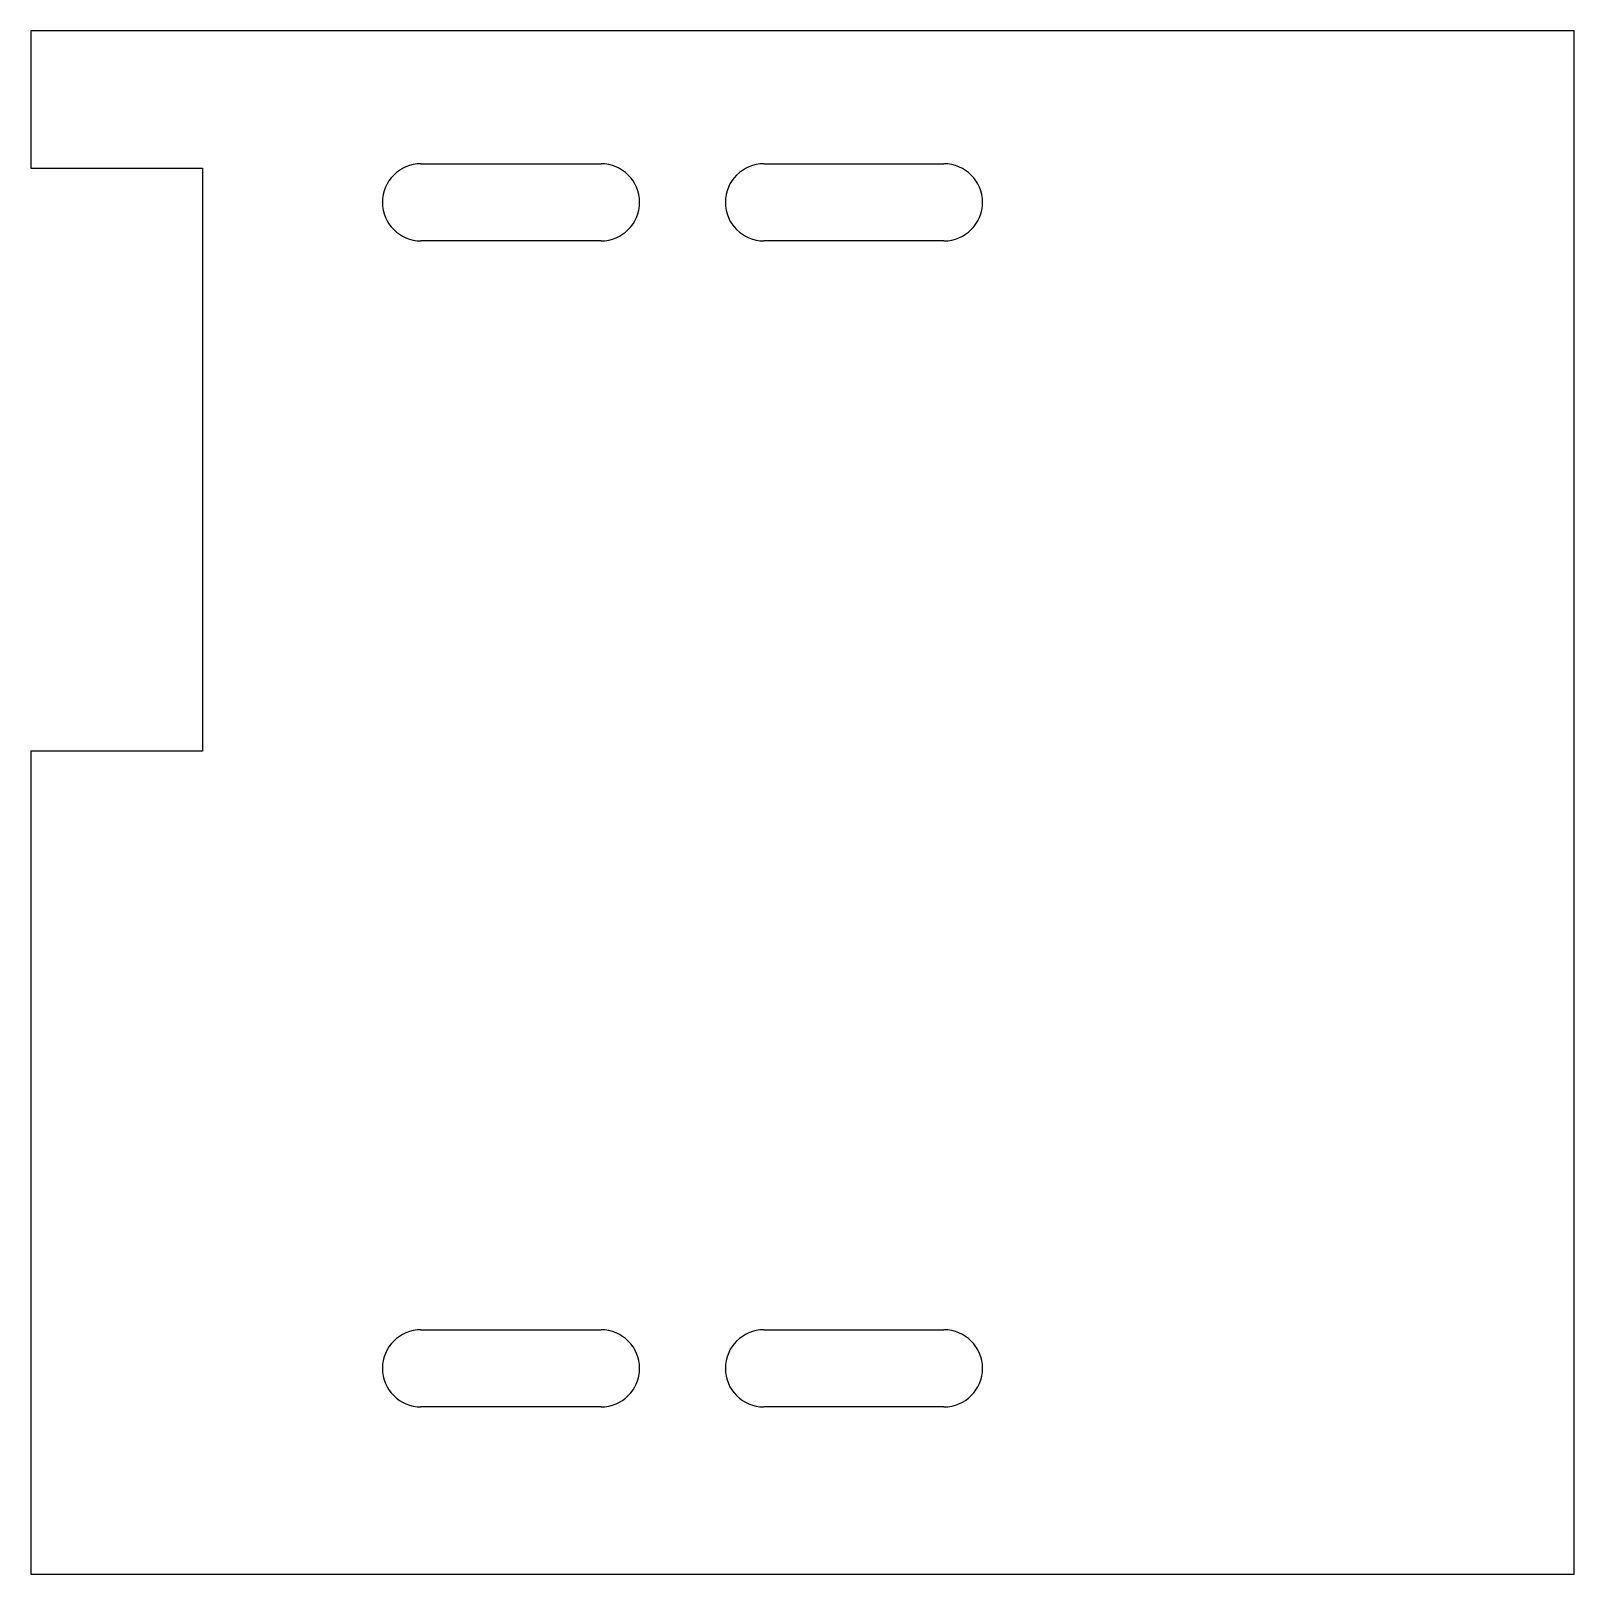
# Model space of a CAD drawing. Header units: millimetres. Extents: x 0 to 90, y 0 to 90.
import ezdxf

# ---------------------------------------------------------------- set-up
doc = ezdxf.new("R2010")
doc.units = ezdxf.units.MM

msp = doc.modelspace()

# ---------------------------------------------------------------- linework, layer by layer
for p, q in [((90, 90), (0, 90)), ((0, 90), (0, 82)), ((90, 0), (90, 90)), ((0, 82), (10, 82)), ((10, 82), (10, 48)), ((22.75, 82.25), (33.25, 82.25)), ((42.75, 82.25), (53.25, 82.25)), ((33.25, 77.75), (22.75, 77.75)), ((53.25, 77.75), (42.75, 77.75)), ((10, 48), (0, 48)), ((0, 48), (0, 0)), ((22.75, 14.25), (33.25, 14.25)), ((42.75, 14.25), (53.25, 14.25)), ((33.25, 9.75), (22.75, 9.75)), ((53.25, 9.75), (42.75, 9.75)), ((0, 0), (90, 0))]:
    msp.add_line(p, q)
for centre, start, end in [((22.75, 80), 90, 270), ((33.25, 80), -90, 90), ((42.75, 80), 90, 270), ((53.25, 80), -90, 90), ((22.75, 12), 90, 270), ((33.25, 12), -90, 90), ((42.75, 12), 90, 270), ((53.25, 12), -90, 90)]:
    msp.add_arc(centre, 2.25, start, end)

doc.saveas('drawing.dxf')
